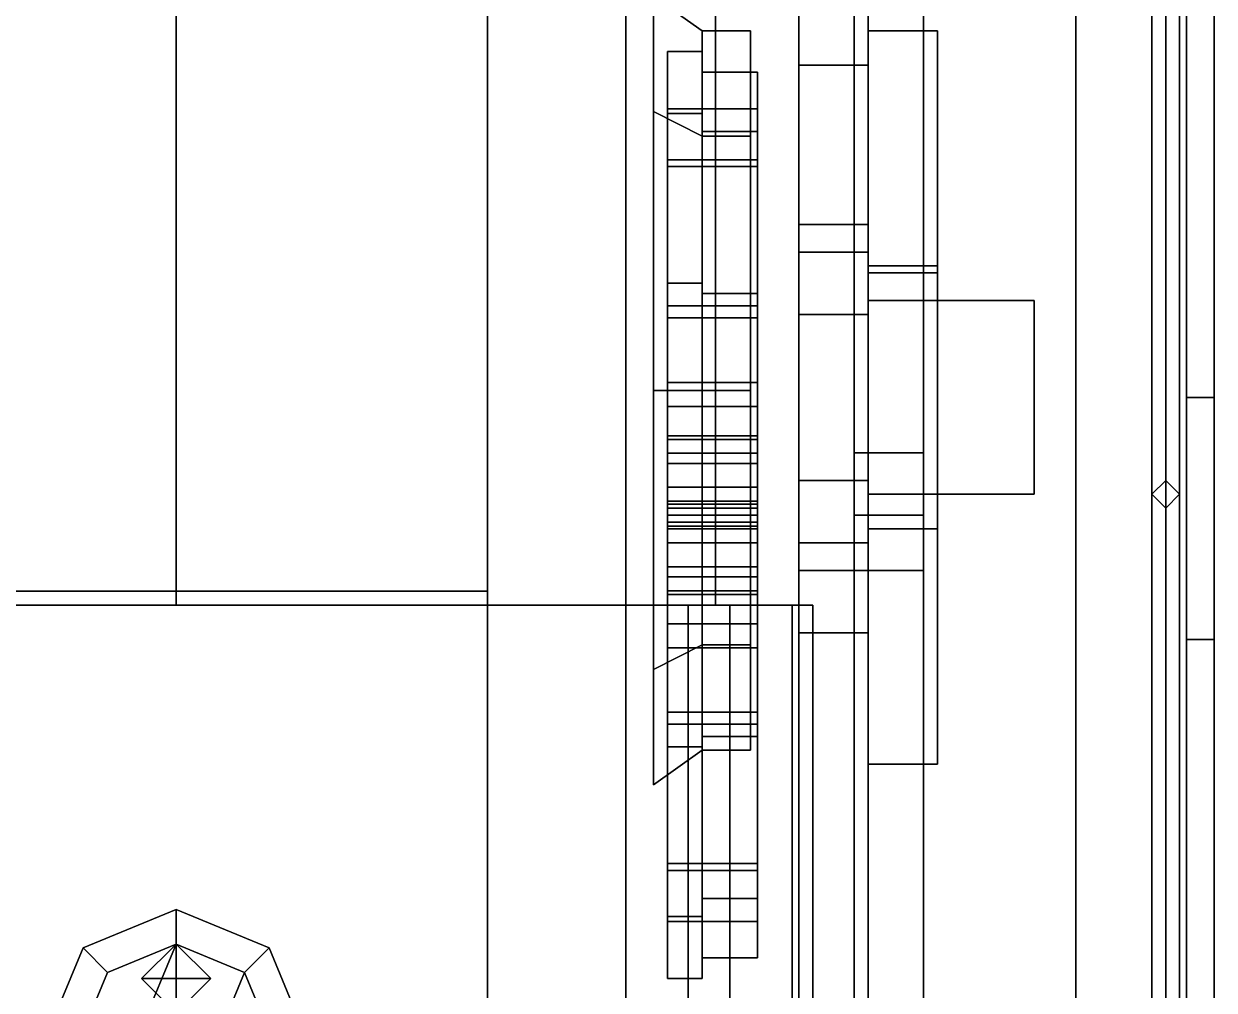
# Model space of a CAD drawing. Header units: millimetres. Extents: x -1.5 to 3, y -6.1 to 15.5.
# Drawn here: x -0.22 to 1.5, y -2.077 to -0.68 of the extents above; entities that cross this region are included whole.
import ezdxf

# ---------------------------------------------------------------- set-up
doc = ezdxf.new("R2010")
doc.units = ezdxf.units.MM
doc.layers.add('bars', color=3, linetype='Continuous')
doc.layers.add('wheels', color=2, linetype='Continuous')

msp = doc.modelspace()

# ---------------------------------------------------------------- linework, layer by layer
for points in [[(1.45, 5.07, 1.98), (1.45, -3.29, 1.98), (-1.45, -3.29, 1.98), (-1.45, 5.07, 1.98)], [(-1.45, 5.07, 2.07), (-1.45, -3.29, 2.07), (1.45, -3.29, 2.07), (1.45, 5.07, 2.07)], [(1.45, -3.29, 2.07), (1.45, -3.29, 1.98), (1.45, 5.07, 1.98), (1.45, 5.07, 2.07)], [(0, 4.7, 3.89), (-0.45, 4.7, 3.7694), (-0.45, -1.52, 3.7694), (0, -1.52, 3.89)], [(-0.45, 4.7, 2.2106), (0, 4.7, 2.09), (0, -1.52, 2.09), (-0.45, -1.52, 2.2106)], [(0.45, 4.7, 3.7694), (0, 4.7, 3.89), (0, -1.52, 3.89), (0.45, -1.52, 3.7694)], [(0, 4.7, 2.09), (0.45, 4.7, 2.2106), (0.45, -1.52, 2.2106), (0, -1.52, 2.09)], [(0.7794, 4.7, 3.44), (0.45, 4.7, 3.7694), (0.45, -1.52, 3.7694), (0.7794, -1.52, 3.44)], [(0.45, 4.7, 2.2106), (0.7794, 4.7, 2.54), (0.7794, -1.52, 2.54), (0.45, -1.52, 2.2106)], [(0.9, 4.7, 2.99), (0.7794, 4.7, 3.44), (0.7794, -1.52, 3.44), (0.9, -1.52, 2.99)], [(0.7794, 4.7, 2.54), (0.9, 4.7, 2.99), (0.9, -1.52, 2.99), (0.7794, -1.52, 2.54)], [(1.43, 4.59, 2.46), (1.41, 4.57, 2.44), (1.41, -3.29, 2.44), (1.43, -3.29, 2.46)], [(1.43, 4.59, 2.91), (1.41, 4.57, 2.89), (1.41, -3.29, 2.89), (1.43, -3.29, 2.91)], [(1.45, 4.57, 2.44), (1.43, 4.59, 2.46), (1.43, -3.29, 2.46), (1.45, -3.29, 2.44)], [(1.45, 4.57, 2.89), (1.43, 4.59, 2.91), (1.43, -3.29, 2.91), (1.45, -3.29, 2.89)], [(1.41, 4.57, 2.44), (1.43, 4.55, 2.42), (1.43, -3.29, 2.42), (1.41, -3.29, 2.44)], [(1.41, 4.57, 2.89), (1.43, 4.55, 2.87), (1.43, -3.29, 2.87), (1.41, -3.29, 2.89)], [(1.43, 4.55, 2.42), (1.45, 4.57, 2.44), (1.45, -3.29, 2.44), (1.43, -3.29, 2.42)], [(1.43, 4.55, 2.87), (1.45, 4.57, 2.89), (1.45, -3.29, 2.89), (1.43, -3.29, 2.87)], [(1.3, 3.9, -16.08), (1.3, -3.68, -16.08), (1.5, -3.88, -16.08), (1.5, 4.1, -16.08)], [(1.5, 4.1, -16.4), (1.5, -3.88, -16.4), (1.3, -3.68, -16.4), (1.3, 3.9, -16.4)], [(1.5, -3.88, -16.08), (1.5, -3.88, -16.4), (1.5, 4.1, -16.4), (1.5, 4.1, -16.08)], [(1.3, 3.9, -16.4), (1.3, -3.68, -16.4), (1.3, -3.68, -16.08), (1.3, 3.9, -16.08)], [(0.45, 3.65, 0.52), (0.45, -3.82, 0.52), (0.45, -4.09, 1.35), (0.45, 3.65, 1.35)], [(0.45, 3.65, 1.35), (0.45, -4.09, 1.35), (0.65, -4.09, 1.35), (0.65, 3.65, 1.35)], [(0.65, 3.65, 0.52), (0.65, -3.82, 0.52), (0.45, -3.82, 0.52), (0.45, 3.65, 0.52)], [(0.65, -4.09, 1.35), (0.65, -3.82, 0.52), (0.65, 3.65, 0.52), (0.65, 3.65, 1.35)], [(1.5, 3.27, -16.08), (1.5, -3.1, -16.08), (-1.5, -3.1, -16.08), (-1.5, 3.27, -16.08)], [(1.46, 3.27, -14.74), (-1.46, 3.27, -14.74), (-1.46, -3.1, -14.74), (1.46, -3.1, -14.74)], [(1.46, 3.27, -14.44), (1.46, -1.57, -14.44), (1.46, -1.22, -14.24), (1.46, 3.27, -14.24)], [(1.46, 3.27, -14.24), (1.46, -1.22, -14.24), (1.5, -1.22, -14.24), (1.5, 3.27, -14.24)], [(1.46, 3.27, -14.74), (1.46, -3.1, -14.74), (1.46, -3.1, -14.44), (1.46, 3.27, -14.44)], [(1.5, -3.1, -14.44), (1.5, -3.1, -16.08), (1.5, 3.27, -16.08), (1.5, 3.27, -14.44)], [(1.5, -1.22, -14.24), (1.5, -1.57, -14.44), (1.5, 3.27, -14.44), (1.5, 3.27, -14.24)], [(0.9, -0.57, -16.76), (0.9, -0.74, -16.8), (0.9, -0.74, -16.46), (0.9, -0.57, -16.5)], [(1, -0.57, -16.76), (1, -0.74, -16.8), (0.9, -0.74, -16.8), (0.9, -0.57, -16.76)], [(0.9, -0.57, -16.5), (0.9, -0.74, -16.46), (1, -0.74, -16.46), (1, -0.57, -16.5)], [(1, -0.74, -16.46), (1, -0.74, -16.8), (1, -0.57, -16.76), (1, -0.57, -16.5)], [(1, -1.03, -16.57), (1, -0.69, -16.51), (1.1, -0.69, -16.51), (1.1, -1.03, -16.57)], [(1.1, -0.69, -16.45), (1.1, -0.69, -16.51), (1, -0.69, -16.51), (1, -0.69, -16.45)], [(1.1, -1.04, -16.45), (1.1, -0.69, -16.45), (1, -0.69, -16.45), (1, -1.04, -16.45)], [(1.1, -1.03, -16.57), (1.1, -0.69, -16.51), (1.1, -0.69, -16.45), (1.1, -1.03, -16.45)], [(0.9, -0.74, -16.46), (0.9, -0.74, -16.8), (0.9, -0.97, -16.93), (0.9, -0.97, -16.42)], [(0.9, -0.97, -16.93), (0.9, -0.74, -16.8), (1, -0.74, -16.8), (1, -0.97, -16.93)], [(1, -0.97, -16.42), (1, -0.74, -16.46), (0.9, -0.74, -16.46), (0.9, -0.97, -16.42)], [(1, -0.97, -16.93), (1, -0.74, -16.8), (1, -0.74, -16.46), (1, -0.97, -16.42)], [(0.9, -0.97, -16.42), (0.9, -0.97, -16.93), (0.9, -1.01, -17.02), (0.9, -1.01, -16.42)], [(0.9, -1.01, -17.02), (0.9, -0.97, -16.93), (1, -0.97, -16.93), (1, -1.01, -17.02)], [(1, -1.1, -16.42), (1, -0.97, -16.42), (0.9, -0.97, -16.42), (0.9, -1.1, -16.42)], [(1, -1.01, -17.02), (1, -0.97, -16.93), (1, -0.97, -16.42), (1, -1.01, -16.42)], [(0.9, -1.01, -16.42), (0.9, -1.01, -17.02), (0.9, -1.1, -17.02), (0.9, -1.1, -16.42)], [(0.9, -1.1, -17.02), (0.9, -1.01, -17.02), (1, -1.01, -17.02), (1, -1.1, -17.02)], [(1, -1.1, -17.02), (1, -1.01, -17.02), (1, -1.01, -16.42), (1, -1.1, -16.42)], [(1.1, -1.03, -16.57), (1.1, -1.41, -16.57), (1, -1.41, -16.57), (1, -1.03, -16.57)], [(1.1, -1.41, -16.45), (1.1, -1.41, -16.57), (1.1, -1.03, -16.57), (1.1, -1.03, -16.45)], [(1, -1.04, -16.45), (1, -1.41, -16.45), (1.1, -1.41, -16.45), (1.1, -1.04, -16.45)], [(1.24, -1.08, -16.57), (1.24, -1.08, -16.75), (1, -1.08, -16.88), (1, -1.08, -16.57)], [(1.24, -1.08, -16.75), (1.24, -1.36, -16.75), (1, -1.36, -16.88), (1, -1.08, -16.88)], [(1.1, -1.08, -16.57), (1.1, -1.36, -16.57), (1.24, -1.36, -16.57), (1.24, -1.08, -16.57)], [(1.24, -1.36, -16.57), (1.24, -1.36, -16.75), (1.24, -1.08, -16.75), (1.24, -1.08, -16.57)], [(0.9, -1.1, -16.42), (0.9, -1.1, -17.02), (1, -1.1, -17.02), (1, -1.1, -16.42)], [(1.46, -1.22, -14.24), (1.46, -1.57, -14.44), (1.5, -1.57, -14.44), (1.5, -1.22, -14.24)], [(1, -1.34, -16.42), (1, -1.34, -17.02), (0.9, -1.34, -17.02), (0.9, -1.34, -16.42)], [(0.9, -1.34, -17.02), (0.9, -1.43, -17.02), (0.9, -1.43, -16.42), (0.9, -1.34, -16.42)], [(1, -1.34, -17.02), (1, -1.43, -17.02), (0.9, -1.43, -17.02), (0.9, -1.34, -17.02)], [(0.9, -1.34, -16.42), (0.9, -2.9, -16.42), (1, -2.9, -16.42), (1, -1.34, -16.42)], [(1, -1.43, -16.42), (1, -1.43, -17.02), (1, -1.34, -17.02), (1, -1.34, -16.42)], [(1.43, -1.34, 2.07), (1.41, -1.36, 2.07), (1.41, -1.36, 2.89), (1.43, -1.34, 2.87)], [(1.45, -1.36, 2.07), (1.43, -1.34, 2.07), (1.43, -1.34, 2.87), (1.45, -1.36, 2.89)], [(1, -1.36, -16.57), (1, -1.36, -16.88), (1.24, -1.36, -16.75), (1.24, -1.36, -16.57)], [(1.41, -1.36, 2.07), (1.43, -1.38, 2.07), (1.43, -1.38, 2.87), (1.41, -1.36, 2.89)], [(1.43, -1.38, 2.07), (1.45, -1.36, 2.07), (1.45, -1.36, 2.89), (1.43, -1.38, 2.87)], [(1, -1.41, -16.45), (1, -1.75, -16.45), (1.1, -1.75, -16.45), (1.1, -1.41, -16.45)], [(1.1, -1.41, -16.57), (1.1, -1.75, -16.51), (1, -1.75, -16.51), (1, -1.41, -16.57)], [(1.1, -1.75, -16.45), (1.1, -1.75, -16.51), (1.1, -1.41, -16.57), (1.1, -1.41, -16.45)], [(0.9, -1.43, -17.02), (0.9, -1.47, -16.93), (0.9, -1.47, -16.42), (0.9, -1.43, -16.42)], [(1, -1.43, -17.02), (1, -1.47, -16.93), (0.9, -1.47, -16.93), (0.9, -1.43, -17.02)], [(1, -1.47, -16.42), (1, -1.47, -16.93), (1, -1.43, -17.02), (1, -1.43, -16.42)], [(0.9, -1.47, -16.93), (0.9, -1.56, -16.87), (0.9, -1.56, -16.42), (0.9, -1.47, -16.42)], [(1, -1.47, -16.93), (1, -1.56, -16.87), (0.9, -1.56, -16.87), (0.9, -1.47, -16.93)], [(1, -1.56, -16.42), (1, -1.56, -16.87), (1, -1.47, -16.93), (1, -1.47, -16.42)], [(0.45, -1.5, 1.98), (0.45, -1.5, 0.72), (-0.45, -1.5, 0.72), (-0.45, -1.5, 1.98)], [(0.45, -1.5, 0.72), (0.45, -3.29, 0.72), (-0.45, -3.29, 0.72), (-0.45, -1.5, 0.72)], [(0.45, -3.29, 1.98), (0.45, -3.29, 0.72), (0.45, -1.5, 0.72), (0.45, -1.5, 1.98)], [(0.92, -1.52, 3.67), (0.92, -1.52, 2.07), (-0.92, -1.52, 2.07), (-0.92, -1.52, 3.67)], [(0.89, -1.52, 3.77), (0.92, -1.52, 3.67), (-0.92, -1.52, 3.67), (-0.89, -1.52, 3.77)], [(-0.89, -1.52, 3.77), (-0.8, -1.52, 3.88), (0.8, -1.52, 3.88), (0.89, -1.52, 3.77)], [(0.74, -1.52, 3.91), (0.8, -1.52, 3.88), (-0.8, -1.52, 3.88), (-0.74, -1.52, 3.91)], [(-0.74, -1.52, 3.91), (-0.74, -3.29, 3.91), (0.74, -3.29, 3.91), (0.74, -1.52, 3.91)], [(0.74, -3.29, 3.91), (0.8, -3.29, 3.88), (0.8, -1.52, 3.88), (0.74, -1.52, 3.91)], [(0.8, -1.52, 3.88), (0.8, -3.29, 3.88), (0.89, -3.29, 3.77), (0.89, -1.52, 3.77)], [(0.89, -3.29, 3.77), (0.92, -3.29, 3.67), (0.92, -1.52, 3.67), (0.89, -1.52, 3.77)], [(0.92, -3.29, 3.67), (0.92, -3.29, 2.07), (0.92, -1.52, 2.07), (0.92, -1.52, 3.67)], [(0.9, -1.56, -16.87), (0.9, -2.68, -16.87), (0.9, -2.68, -16.42), (0.9, -1.56, -16.42)], [(1, -1.56, -16.87), (1, -2.68, -16.87), (0.9, -2.68, -16.87), (0.9, -1.56, -16.87)], [(1, -2.68, -16.42), (1, -2.68, -16.87), (1, -1.56, -16.87), (1, -1.56, -16.42)], [(1.46, -1.57, -14.44), (1.46, -3.1, -14.44), (1.5, -3.1, -14.44), (1.5, -1.57, -14.44)], [(1, -1.75, -16.45), (1, -1.75, -16.51), (1.1, -1.75, -16.51), (1.1, -1.75, -16.45)], [(0, -1.96, 4), (-0.1344, -2.0156, 4), (-0.099, -2.051, 4.07), (0, -2.01, 4.07)], [(0, -1.96, 3.91), (-0.1344, -2.0156, 3.91), (-0.1344, -2.0156, 4), (0, -1.96, 4)], [(0.1344, -2.0156, 4), (0, -1.96, 4), (0, -2.01, 4.07), (0.099, -2.051, 4.07)], [(0.1344, -2.0156, 3.91), (0, -1.96, 3.91), (0, -1.96, 4), (0.1344, -2.0156, 4)], [(-0.099, -2.051, 4.07), (-0.14, -2.15, 4.07), (-0.099, -2.249, 4.07), (0, -2.01, 4.07)], [(0, -2.01, 4.07), (-0.099, -2.249, 4.07), (0, -2.29, 4.07), (0.099, -2.051, 4.07)], [(0, -2.01, 4.07), (-0.05, -2.06, 4.07), (-0.05, -2.06, 4.19), (0, -2.01, 4.19)], [(0, -2.01, 4.19), (-0.05, -2.06, 4.19), (0, -2.06, 4.37)], [(0.05, -2.06, 4.07), (0, -2.01, 4.07), (0, -2.01, 4.19), (0.05, -2.06, 4.19)], [(0.05, -2.06, 4.19), (0, -2.01, 4.19), (0, -2.06, 4.37)], [(-0.1344, -2.0156, 4), (-0.19, -2.15, 4), (-0.14, -2.15, 4.07), (-0.099, -2.051, 4.07)], [(-0.1344, -2.0156, 3.91), (-0.19, -2.15, 3.91), (-0.19, -2.15, 4), (-0.1344, -2.0156, 4)], [(0.19, -2.15, 4), (0.1344, -2.0156, 4), (0.099, -2.051, 4.07), (0.14, -2.15, 4.07)], [(0.19, -2.15, 3.91), (0.1344, -2.0156, 3.91), (0.1344, -2.0156, 4), (0.19, -2.15, 4)], [(-0.05, -2.06, 4.07), (0, -2.11, 4.07), (0, -2.11, 4.19), (-0.05, -2.06, 4.19)], [(-0.05, -2.06, 4.19), (0, -2.11, 4.19), (0, -2.06, 4.37)], [(0.099, -2.051, 4.07), (0, -2.29, 4.07), (0.099, -2.249, 4.07), (0.14, -2.15, 4.07)], [(0, -2.11, 4.07), (0.05, -2.06, 4.07), (0.05, -2.06, 4.19), (0, -2.11, 4.19)], [(0, -2.11, 4.19), (0.05, -2.06, 4.19), (0, -2.06, 4.37)]]:
    msp.add_3dface(points)
at = {"layer": 'bars'}
for points in [[(0.98, -0.04, 0.2), (0.98, -1.3, 0.2), (0.98, -1.3, 0.31), (0.98, -0.04, 0.31)], [(1.08, -0.04, 0.2), (1.08, -1.3, 0.2), (0.98, -1.3, 0.2), (0.98, -0.04, 0.2)], [(0.98, -0.04, 0.31), (0.98, -1.3, 0.31), (1.08, -1.3, 0.31), (1.08, -0.04, 0.31)], [(1.08, -1.3, 0.31), (1.08, -1.3, 0.2), (1.08, -0.04, 0.2), (1.08, -0.04, 0.31)], [(0.98, -1.3, 0.2), (0.98, -1.39, 0.17), (0.98, -1.39, 0.34), (0.98, -1.3, 0.31)], [(1.08, -1.3, 0.2), (1.08, -1.39, 0.17), (0.98, -1.39, 0.17), (0.98, -1.3, 0.2)], [(0.98, -1.3, 0.31), (0.98, -1.39, 0.34), (1.08, -1.39, 0.34), (1.08, -1.3, 0.31)], [(1.08, -1.39, 0.34), (1.08, -1.39, 0.17), (1.08, -1.3, 0.2), (1.08, -1.3, 0.31)], [(0.98, -1.47, 0.31), (0.98, -1.39, 0.34), (0.98, -1.39, 0.17), (0.98, -1.47, 0.2)], [(0.98, -1.47, 0.2), (0.98, -1.39, 0.17), (1.08, -1.39, 0.17), (1.08, -1.47, 0.2)], [(1.08, -1.47, 0.31), (1.08, -1.39, 0.34), (0.98, -1.39, 0.34), (0.98, -1.47, 0.31)], [(1.08, -1.39, 0.17), (1.08, -1.39, 0.34), (1.08, -1.47, 0.31), (1.08, -1.47, 0.2)], [(0.98, -1.47, 0.2), (0.98, -2.73, 0.2), (0.98, -2.73, 0.31), (0.98, -1.47, 0.31)], [(0.98, -1.47, 0.31), (0.98, -2.73, 0.31), (1.08, -2.73, 0.31), (1.08, -1.47, 0.31)], [(1.08, -1.47, 0.2), (1.08, -2.73, 0.2), (0.98, -2.73, 0.2), (0.98, -1.47, 0.2)], [(1.08, -2.73, 0.31), (1.08, -2.73, 0.2), (1.08, -1.47, 0.2), (1.08, -1.47, 0.31)]]:
    msp.add_3dface(points, dxfattribs=at)
at = {"layer": 'wheels'}
for points in [[(0.76, -0.69, -16.78), (0.76, -0.8423, -17.1477), (0.69, -0.8069, -17.1831), (0.69, -0.64, -16.78)], [(0.69, -1.6131, -16.3769), (0.69, -0.64, -16.78), (0.69, -0.8069, -17.1831), (0.69, -1.78, -16.78)], [(0.76, -0.8423, -16.4123), (0.76, -0.69, -16.78), (0.69, -0.64, -16.78), (0.69, -0.8069, -16.3769)], [(0.69, -1.21, -16.21), (0.69, -0.8069, -16.3769), (0.69, -0.64, -16.78), (0.69, -1.6131, -16.3769)], [(0.83, -0.69, -16.78), (0.83, -0.8423, -17.1477), (0.76, -0.8423, -17.1477), (0.76, -0.69, -16.78)], [(0.83, -0.8423, -16.4123), (0.83, -0.69, -16.78), (0.76, -0.69, -16.78), (0.76, -0.8423, -16.4123)], [(0.83, -0.69, -16.78), (0.83, -1.5777, -16.4123), (0.83, -1.73, -16.78), (0.83, -0.8423, -17.1477)], [(0.83, -0.8423, -16.4123), (0.83, -1.21, -16.26), (0.83, -1.5777, -16.4123), (0.83, -0.69, -16.78)], [(0.71, -0.8027, 0.6601), (0.71, -0.8764, 0.9349), (0.71, -0.8098, 0.985), (0.71, -0.72, 0.65)], [(0.71, -0.72, 0.65), (0.71, -0.8098, 0.985), (0.76, -0.8098, 0.985), (0.76, -0.72, 0.65)], [(0.71, -0.8764, 0.3651), (0.71, -0.8027, 0.6399), (0.71, -0.72, 0.65), (0.71, -0.8098, 0.315)], [(0.71, -0.8098, 0.315), (0.71, -0.72, 0.65), (0.76, -0.72, 0.65), (0.76, -0.8098, 0.315)], [(0.71, -0.8027, 0.6399), (0.71, -0.8027, 0.6601), (0.71, -0.72, 0.65)], [(0.76, -0.72, 0.65), (0.76, -0.8098, 0.985), (0.76, -0.8357, 0.97), (0.76, -0.75, 0.65)], [(0.76, -0.8098, 0.315), (0.76, -0.72, 0.65), (0.76, -0.75, 0.65), (0.76, -0.8357, 0.33)], [(0.76, -0.75, 0.65), (0.76, -0.8357, 0.97), (0.84, -0.8357, 0.97), (0.84, -0.75, 0.65)], [(0.76, -0.8357, 0.33), (0.76, -0.75, 0.65), (0.84, -0.75, 0.65), (0.84, -0.8357, 0.33)], [(0.84, -0.75, 0.65), (0.84, -0.8357, 0.97), (0.84, -0.8764, 0.9349), (0.84, -0.8027, 0.6601)], [(0.84, -0.8357, 0.33), (0.84, -0.75, 0.65), (0.84, -0.8027, 0.6399), (0.84, -0.8764, 0.3651)], [(0.84, -0.75, 0.65), (0.84, -0.75, 0.65), (0.84, -0.8027, 0.6601), (0.84, -0.8027, 0.6399)], [(0.69, -1.78, -16.78), (0.69, -0.8069, -17.1831), (0.69, -1.21, -17.35), (0.69, -1.6131, -17.1831)], [(0.76, -0.8423, -17.1477), (0.76, -1.21, -17.3), (0.69, -1.21, -17.35), (0.69, -0.8069, -17.1831)], [(0.76, -1.21, -16.26), (0.76, -0.8423, -16.4123), (0.69, -0.8069, -16.3769), (0.69, -1.21, -16.21)], [(0.71, -0.8764, 0.9349), (0.71, -0.8027, 0.6601), (0.84, -0.8027, 0.6601), (0.84, -0.8764, 0.9349)], [(0.71, -0.8027, 0.6399), (0.71, -0.8764, 0.3651), (0.84, -0.8764, 0.3651), (0.84, -0.8027, 0.6399)], [(0.84, -1.2753, 0.6699), (0.84, -0.8027, 0.6601), (0.71, -0.8027, 0.6601), (0.71, -1.2753, 0.6699)], [(0.71, -1.2753, 0.6301), (0.71, -0.8027, 0.6399), (0.84, -0.8027, 0.6399), (0.84, -1.2753, 0.6301)], [(0.71, -1.2753, 0.6699), (0.71, -0.8027, 0.6601), (0.71, -0.8027, 0.6399), (0.71, -1.2753, 0.6301)], [(0.84, -0.8027, 0.6399), (0.84, -0.8027, 0.6601), (0.84, -1.2753, 0.6699), (0.84, -1.2753, 0.6301)], [(0.71, -0.8098, 0.985), (0.71, -1.055, 1.2302), (0.76, -1.055, 1.2302), (0.76, -0.8098, 0.985)], [(0.71, -0.8098, 0.985), (0.71, -0.8864, 0.9524), (0.71, -0.8864, 0.9524), (0.71, -1.055, 1.2302)], [(0.71, -1.0876, 0.1464), (0.71, -0.8864, 0.3476), (0.71, -0.8098, 0.315), (0.71, -1.055, 0.0698)], [(0.71, -1.055, 0.0698), (0.71, -0.8098, 0.315), (0.76, -0.8098, 0.315), (0.76, -1.055, 0.0698)], [(0.71, -0.8864, 0.3476), (0.71, -0.8764, 0.3651), (0.71, -0.8098, 0.315)], [(0.71, -0.8098, 0.985), (0.71, -0.8764, 0.9349), (0.71, -0.8764, 0.9349), (0.71, -0.8864, 0.9524)], [(0.76, -0.8098, 0.985), (0.76, -1.055, 1.2302), (0.76, -1.07, 1.2043), (0.76, -0.8357, 0.97)], [(0.76, -1.055, 0.0698), (0.76, -0.8098, 0.315), (0.76, -0.8357, 0.33), (0.76, -1.07, 0.0957)], [(0.76, -1.07, 0.0957), (0.76, -0.8357, 0.33), (0.84, -0.8357, 0.33), (0.84, -1.07, 0.0957)], [(0.76, -0.8357, 0.97), (0.76, -1.07, 1.2043), (0.84, -1.07, 1.2043), (0.84, -0.8357, 0.97)], [(0.83, -0.8423, -17.1477), (0.83, -1.21, -17.3), (0.76, -1.21, -17.3), (0.76, -0.8423, -17.1477)], [(0.83, -1.21, -16.26), (0.83, -0.8423, -16.4123), (0.76, -0.8423, -16.4123), (0.76, -1.21, -16.26)], [(0.83, -0.8423, -17.1477), (0.83, -1.73, -16.78), (0.83, -1.5777, -17.1477), (0.83, -1.21, -17.3)], [(0.84, -1.07, 0.0957), (0.84, -0.8357, 0.33), (0.84, -0.8864, 0.3476), (0.84, -1.0876, 0.1464)], [(0.84, -0.8357, 0.33), (0.84, -0.8357, 0.33), (0.84, -0.8764, 0.3651), (0.84, -0.8864, 0.3476)], [(0.84, -0.8864, 0.9524), (0.84, -0.8864, 0.9524), (0.84, -0.8357, 0.97), (0.84, -1.07, 1.2043)], [(0.84, -0.8764, 0.9349), (0.84, -0.8764, 0.9349), (0.84, -0.8357, 0.97), (0.84, -0.8864, 0.9524)], [(0.71, -1.3006, 0.7246), (0.71, -0.8864, 0.9524), (0.71, -0.8764, 0.9349), (0.71, -1.2807, 0.6901)], [(0.71, -1.2807, 0.6901), (0.71, -0.8764, 0.9349), (0.84, -0.8764, 0.9349), (0.84, -1.2807, 0.6901)], [(0.84, -1.2807, 0.6099), (0.84, -0.8764, 0.3651), (0.71, -0.8764, 0.3651), (0.71, -1.2807, 0.6099)], [(0.71, -1.2807, 0.6099), (0.71, -0.8764, 0.3651), (0.71, -0.8864, 0.3476), (0.71, -1.3006, 0.5754)], [(0.84, -0.8764, 0.9349), (0.84, -0.8864, 0.9524), (0.84, -1.3006, 0.7246), (0.84, -1.2807, 0.6901)], [(0.84, -0.8864, 0.3476), (0.84, -0.8764, 0.3651), (0.84, -1.2807, 0.6099), (0.84, -1.3006, 0.5754)], [(0.71, -1.8936, 0.9524), (0.71, -1.725, 1.2302), (0.71, -1.055, 1.2302), (0.71, -0.8864, 0.9524)], [(0.71, -0.8864, 0.3476), (0.71, -1.0876, 0.1464), (0.84, -1.0876, 0.1464), (0.84, -0.8864, 0.3476)], [(0.84, -1.3006, 0.7246), (0.84, -0.8864, 0.9524), (0.71, -0.8864, 0.9524), (0.71, -1.3006, 0.7246)], [(0.71, -1.3006, 0.5754), (0.71, -0.8864, 0.3476), (0.84, -0.8864, 0.3476), (0.84, -1.3006, 0.5754)], [(0.84, -1.1983, 0.9524), (0.71, -1.1983, 0.9524), (0.71, -0.8864, 0.9524), (0.84, -0.8864, 0.9524)], [(0.84, -1.71, 1.2043), (0.84, -1.8936, 0.9524), (0.84, -0.8864, 0.9524), (0.84, -1.07, 1.2043)], [(0.71, -1.3799, 0.0627), (0.71, -1.1051, 0.1364), (0.71, -1.055, 0.0698), (0.71, -1.39, -0.02)], [(0.71, -1.39, -0.02), (0.71, -1.055, 0.0698), (0.76, -1.055, 0.0698), (0.76, -1.39, -0.02)], [(0.71, -1.1051, 0.1364), (0.71, -1.0876, 0.1464), (0.71, -1.055, 0.0698)], [(0.71, -1.055, 1.2302), (0.71, -1.39, 1.32), (0.76, -1.39, 1.32), (0.76, -1.055, 1.2302)], [(0.71, -1.725, 1.2302), (0.71, -1.39, 1.32), (0.71, -1.39, 1.32), (0.71, -1.055, 1.2302)], [(0.76, -1.055, 1.2302), (0.76, -1.39, 1.32), (0.76, -1.39, 1.29), (0.76, -1.07, 1.2043)], [(0.76, -1.39, -0.02), (0.76, -1.055, 0.0698), (0.76, -1.07, 0.0957), (0.76, -1.39, 0.01)], [(0.76, -1.07, 1.2043), (0.76, -1.39, 1.29), (0.84, -1.39, 1.29), (0.84, -1.07, 1.2043)], [(0.76, -1.39, 0.01), (0.76, -1.07, 0.0957), (0.84, -1.07, 0.0957), (0.84, -1.39, 0.01)], [(0.84, -1.39, 1.29), (0.84, -1.71, 1.2043), (0.84, -1.07, 1.2043), (0.84, -1.39, 1.29)], [(0.84, -1.39, 0.01), (0.84, -1.07, 0.0957), (0.84, -1.1051, 0.1364), (0.84, -1.3799, 0.0627)], [(0.84, -1.07, 0.0957), (0.84, -1.07, 0.0957), (0.84, -1.0876, 0.1464), (0.84, -1.1051, 0.1364)], [(0.84, -1.3154, 0.5606), (0.84, -1.0876, 0.1464), (0.71, -1.0876, 0.1464), (0.71, -1.3154, 0.5606)], [(0.71, -1.3154, 0.5606), (0.71, -1.0876, 0.1464), (0.71, -1.1051, 0.1364), (0.71, -1.3499, 0.5407)], [(0.84, -1.1051, 0.1364), (0.84, -1.0876, 0.1464), (0.84, -1.3154, 0.5606), (0.84, -1.3499, 0.5407)], [(0.71, -1.3499, 0.5407), (0.71, -1.1051, 0.1364), (0.84, -1.1051, 0.1364), (0.84, -1.3499, 0.5407)], [(0.71, -1.1051, 0.1364), (0.71, -1.3799, 0.0627), (0.84, -1.3799, 0.0627), (0.84, -1.1051, 0.1364)], [(0.71, -1.3499, 0.7593), (0.71, -1.233, 0.9524), (0.71, -1.1983, 0.9524), (0.71, -1.3154, 0.7394)], [(0.71, -1.3154, 0.7394), (0.71, -1.1983, 0.9524), (0.84, -1.1983, 0.9524), (0.84, -1.3154, 0.7394)], [(0.84, -1.1983, 0.9524), (0.84, -1.233, 0.9524), (0.84, -1.3499, 0.7593), (0.84, -1.3154, 0.7394)], [(0.76, -1.21, -17.3), (0.76, -1.5777, -17.1477), (0.69, -1.6131, -17.1831), (0.69, -1.21, -17.35)], [(0.76, -1.5777, -16.4123), (0.76, -1.21, -16.26), (0.69, -1.21, -16.21), (0.69, -1.6131, -16.3769)], [(0.83, -1.21, -17.3), (0.83, -1.5777, -17.1477), (0.76, -1.5777, -17.1477), (0.76, -1.21, -17.3)], [(0.83, -1.5777, -16.4123), (0.83, -1.21, -16.26), (0.76, -1.21, -16.26), (0.76, -1.5777, -16.4123)], [(0.84, -1.3499, 0.7593), (0.84, -1.233, 0.9524), (0.71, -1.233, 0.9524), (0.71, -1.3499, 0.7593)], [(0.84, -1.374, 0.9524), (0.71, -1.374, 0.9524), (0.71, -1.233, 0.9524), (0.84, -1.233, 0.9524)], [(0.71, -1.2807, 0.6099), (0.71, -1.2753, 0.6301), (0.84, -1.2753, 0.6301), (0.84, -1.2807, 0.6099)], [(0.71, -1.2753, 0.6699), (0.71, -1.2807, 0.6901), (0.84, -1.2807, 0.6901), (0.84, -1.2753, 0.6699)], [(0.71, -1.4993, 0.6901), (0.71, -1.2753, 0.6301), (0.71, -1.2807, 0.6099), (0.71, -1.5047, 0.6699)], [(0.71, -1.4646, 0.7394), (0.71, -1.2807, 0.6901), (0.71, -1.2753, 0.6699), (0.71, -1.4794, 0.7246)], [(0.71, -1.4794, 0.7246), (0.71, -1.2753, 0.6699), (0.71, -1.2753, 0.6301), (0.71, -1.4993, 0.6901)], [(0.71, -1.4301, 0.7593), (0.71, -1.3006, 0.7246), (0.71, -1.2807, 0.6901), (0.71, -1.4646, 0.7394)], [(0.71, -1.5047, 0.6699), (0.71, -1.2807, 0.6099), (0.71, -1.3006, 0.5754), (0.71, -1.5047, 0.6301)], [(0.84, -1.2807, 0.6901), (0.84, -1.5047, 0.6301), (0.84, -1.4993, 0.6099), (0.84, -1.2753, 0.6699)], [(0.84, -1.2753, 0.6699), (0.84, -1.4993, 0.6099), (0.84, -1.4794, 0.5754), (0.84, -1.2753, 0.6301)], [(0.84, -1.2753, 0.6301), (0.84, -1.4794, 0.5754), (0.84, -1.4646, 0.5606), (0.84, -1.2807, 0.6099)], [(0.84, -1.3006, 0.7246), (0.84, -1.5047, 0.6699), (0.84, -1.5047, 0.6301), (0.84, -1.2807, 0.6901)], [(0.84, -1.2807, 0.6099), (0.84, -1.4646, 0.5606), (0.84, -1.4301, 0.5407), (0.84, -1.3006, 0.5754)], [(0.71, -1.4099, 0.7647), (0.71, -1.3154, 0.7394), (0.71, -1.3006, 0.7246), (0.71, -1.4301, 0.7593)], [(0.71, -1.3154, 0.5606), (0.71, -1.3006, 0.5754), (0.84, -1.3006, 0.5754), (0.84, -1.3154, 0.5606)], [(0.71, -1.3006, 0.7246), (0.71, -1.3154, 0.7394), (0.84, -1.3154, 0.7394), (0.84, -1.3006, 0.7246)], [(0.71, -1.5047, 0.6301), (0.71, -1.3006, 0.5754), (0.71, -1.3154, 0.5606), (0.71, -1.4993, 0.6099)], [(0.84, -1.3154, 0.7394), (0.84, -1.4993, 0.6901), (0.84, -1.5047, 0.6699), (0.84, -1.3006, 0.7246)], [(0.84, -1.3006, 0.5754), (0.84, -1.4301, 0.5407), (0.84, -1.4099, 0.5353), (0.84, -1.3154, 0.5606)], [(0.71, -1.3701, 0.7647), (0.71, -1.3499, 0.7593), (0.71, -1.3154, 0.7394), (0.71, -1.4099, 0.7647)], [(0.71, -1.4993, 0.6099), (0.71, -1.3154, 0.5606), (0.71, -1.3499, 0.5407), (0.71, -1.4794, 0.5754)], [(0.84, -1.3499, 0.7593), (0.84, -1.4794, 0.7246), (0.84, -1.4993, 0.6901), (0.84, -1.3154, 0.7394)], [(0.84, -1.3154, 0.5606), (0.84, -1.4099, 0.5353), (0.84, -1.3701, 0.5353), (0.84, -1.3499, 0.5407)], [(0.71, -1.3701, 0.5353), (0.71, -1.3499, 0.5407), (0.84, -1.3499, 0.5407), (0.84, -1.3701, 0.5353)], [(0.71, -1.4794, 0.5754), (0.71, -1.3499, 0.5407), (0.71, -1.3701, 0.5353), (0.71, -1.4646, 0.5606)], [(0.71, -1.3499, 0.7593), (0.71, -1.3701, 0.7647), (0.84, -1.3701, 0.7647), (0.84, -1.3499, 0.7593)], [(0.84, -1.3701, 0.7647), (0.84, -1.4646, 0.7394), (0.84, -1.4794, 0.7246), (0.84, -1.3499, 0.7593)], [(0.71, -1.3701, 0.5353), (0.71, -1.3799, 0.0627), (0.71, -1.4001, 0.0627), (0.71, -1.4099, 0.5353)], [(0.84, -1.3701, 0.5353), (0.84, -1.3799, 0.0627), (0.71, -1.3799, 0.0627), (0.71, -1.3701, 0.5353)], [(0.71, -1.4646, 0.5606), (0.71, -1.3701, 0.5353), (0.71, -1.4099, 0.5353), (0.71, -1.4301, 0.5407)], [(0.71, -1.3701, 0.7647), (0.71, -1.374, 0.9524), (0.84, -1.374, 0.9524), (0.84, -1.3701, 0.7647)], [(0.71, -1.4099, 0.7647), (0.71, -1.406, 0.9524), (0.71, -1.374, 0.9524), (0.71, -1.3701, 0.7647)], [(0.84, -1.4001, 0.0627), (0.84, -1.3799, 0.0627), (0.84, -1.3701, 0.5353), (0.84, -1.4099, 0.5353)], [(0.84, -1.4099, 0.7647), (0.84, -1.4301, 0.7593), (0.84, -1.4646, 0.7394), (0.84, -1.3701, 0.7647)], [(0.84, -1.374, 0.9524), (0.84, -1.406, 0.9524), (0.84, -1.4099, 0.7647), (0.84, -1.3701, 0.7647)], [(0.71, -1.4001, 0.0627), (0.71, -1.3799, 0.0627), (0.71, -1.39, -0.02)], [(0.71, -1.725, 0.0698), (0.71, -1.39, -0.02), (0.76, -1.39, -0.02), (0.76, -1.725, 0.0698)], [(0.71, -1.6749, 0.1364), (0.71, -1.4001, 0.0627), (0.71, -1.39, -0.02), (0.71, -1.725, 0.0698)], [(0.71, -1.39, 1.32), (0.71, -1.725, 1.2302), (0.76, -1.725, 1.2302), (0.76, -1.39, 1.32)], [(0.76, -1.39, 1.32), (0.76, -1.725, 1.2302), (0.76, -1.71, 1.2043), (0.76, -1.39, 1.29)], [(0.76, -1.39, 1.29), (0.76, -1.71, 1.2043), (0.84, -1.71, 1.2043), (0.84, -1.39, 1.29)], [(0.76, -1.71, 0.0957), (0.76, -1.39, 0.01), (0.84, -1.39, 0.01), (0.84, -1.71, 0.0957)], [(0.76, -1.725, 0.0698), (0.76, -1.39, -0.02), (0.76, -1.39, 0.01), (0.76, -1.71, 0.0957)], [(0.84, -1.39, 0.01), (0.84, -1.39, 0.01), (0.84, -1.3799, 0.0627), (0.84, -1.4001, 0.0627)], [(0.84, -1.71, 0.0957), (0.84, -1.39, 0.01), (0.84, -1.4001, 0.0627), (0.84, -1.6749, 0.1364)], [(0.71, -1.4099, 0.5353), (0.71, -1.4001, 0.0627), (0.84, -1.4001, 0.0627), (0.84, -1.4099, 0.5353)], [(0.71, -1.4001, 0.0627), (0.71, -1.6749, 0.1364), (0.84, -1.6749, 0.1364), (0.84, -1.4001, 0.0627)], [(0.84, -1.4099, 0.7647), (0.84, -1.406, 0.9524), (0.71, -1.406, 0.9524), (0.71, -1.4099, 0.7647)], [(0.84, -1.547, 0.9524), (0.71, -1.547, 0.9524), (0.71, -1.406, 0.9524), (0.84, -1.406, 0.9524)], [(0.71, -1.4301, 0.5407), (0.71, -1.4099, 0.5353), (0.84, -1.4099, 0.5353), (0.84, -1.4301, 0.5407)], [(0.71, -1.4099, 0.7647), (0.71, -1.4301, 0.7593), (0.84, -1.4301, 0.7593), (0.84, -1.4099, 0.7647)], [(0.84, -1.4301, 0.5407), (0.84, -1.6749, 0.1364), (0.71, -1.6749, 0.1364), (0.71, -1.4301, 0.5407)], [(0.71, -1.4301, 0.5407), (0.71, -1.6749, 0.1364), (0.71, -1.6924, 0.1464), (0.71, -1.4646, 0.5606)], [(0.71, -1.4646, 0.7394), (0.71, -1.5817, 0.9524), (0.71, -1.547, 0.9524), (0.71, -1.4301, 0.7593)], [(0.71, -1.4301, 0.7593), (0.71, -1.547, 0.9524), (0.84, -1.547, 0.9524), (0.84, -1.4301, 0.7593)], [(0.84, -1.6924, 0.1464), (0.84, -1.6749, 0.1364), (0.84, -1.4301, 0.5407), (0.84, -1.4646, 0.5606)], [(0.84, -1.547, 0.9524), (0.84, -1.5817, 0.9524), (0.84, -1.4646, 0.7394), (0.84, -1.4301, 0.7593)], [(0.71, -1.4646, 0.5606), (0.71, -1.6924, 0.1464), (0.84, -1.6924, 0.1464), (0.84, -1.4646, 0.5606)], [(0.84, -1.4646, 0.7394), (0.84, -1.5817, 0.9524), (0.71, -1.5817, 0.9524), (0.71, -1.4646, 0.7394)], [(0.71, -1.4646, 0.7394), (0.71, -1.4794, 0.7246), (0.84, -1.4794, 0.7246), (0.84, -1.4646, 0.7394)], [(0.71, -1.4794, 0.5754), (0.71, -1.4646, 0.5606), (0.84, -1.4646, 0.5606), (0.84, -1.4794, 0.5754)], [(0.71, -1.4993, 0.6901), (0.71, -1.9036, 0.9349), (0.71, -1.8936, 0.9524), (0.71, -1.4794, 0.7246)], [(0.71, -1.4794, 0.7246), (0.71, -1.8936, 0.9524), (0.84, -1.8936, 0.9524), (0.84, -1.4794, 0.7246)], [(0.84, -1.4794, 0.5754), (0.84, -1.8936, 0.3476), (0.71, -1.8936, 0.3476), (0.71, -1.4794, 0.5754)], [(0.71, -1.4794, 0.5754), (0.71, -1.8936, 0.3476), (0.71, -1.9036, 0.3651), (0.71, -1.4993, 0.6099)], [(0.84, -1.8936, 0.9524), (0.84, -1.9036, 0.9349), (0.84, -1.4993, 0.6901), (0.84, -1.4794, 0.7246)], [(0.84, -1.9036, 0.3651), (0.84, -1.8936, 0.3476), (0.84, -1.4794, 0.5754), (0.84, -1.4993, 0.6099)], [(0.84, -1.4993, 0.6901), (0.84, -1.9036, 0.9349), (0.71, -1.9036, 0.9349), (0.71, -1.4993, 0.6901)], [(0.71, -1.4993, 0.6099), (0.71, -1.9036, 0.3651), (0.84, -1.9036, 0.3651), (0.84, -1.4993, 0.6099)], [(0.71, -1.4993, 0.6901), (0.71, -1.5047, 0.6699), (0.84, -1.5047, 0.6699), (0.84, -1.4993, 0.6901)], [(0.71, -1.5047, 0.6301), (0.71, -1.4993, 0.6099), (0.84, -1.4993, 0.6099), (0.84, -1.5047, 0.6301)], [(0.84, -1.5047, 0.6301), (0.84, -1.9773, 0.6399), (0.71, -1.9773, 0.6399), (0.71, -1.5047, 0.6301)], [(0.71, -1.5047, 0.6699), (0.71, -1.9773, 0.6601), (0.84, -1.9773, 0.6601), (0.84, -1.5047, 0.6699)], [(0.71, -1.5047, 0.6301), (0.71, -1.9773, 0.6399), (0.71, -1.9773, 0.6601), (0.71, -1.5047, 0.6699)], [(0.84, -1.9773, 0.6601), (0.84, -1.9773, 0.6399), (0.84, -1.5047, 0.6301), (0.84, -1.5047, 0.6699)], [(0.76, -1.5777, -17.1477), (0.76, -1.73, -16.78), (0.69, -1.78, -16.78), (0.69, -1.6131, -17.1831)], [(0.76, -1.73, -16.78), (0.76, -1.5777, -16.4123), (0.69, -1.6131, -16.3769), (0.69, -1.78, -16.78)], [(0.84, -1.8936, 0.9524), (0.71, -1.8936, 0.9524), (0.71, -1.5817, 0.9524), (0.84, -1.5817, 0.9524)], [(0.83, -1.5777, -17.1477), (0.83, -1.73, -16.78), (0.76, -1.73, -16.78), (0.76, -1.5777, -17.1477)], [(0.83, -1.73, -16.78), (0.83, -1.5777, -16.4123), (0.76, -1.5777, -16.4123), (0.76, -1.73, -16.78)], [(0.71, -1.6924, 0.1464), (0.71, -1.6749, 0.1364), (0.71, -1.725, 0.0698)], [(0.84, -1.71, 0.0957), (0.84, -1.71, 0.0957), (0.84, -1.6749, 0.1364), (0.84, -1.6924, 0.1464)], [(0.71, -1.8936, 0.3476), (0.71, -1.6924, 0.1464), (0.71, -1.725, 0.0698), (0.71, -1.9702, 0.315)], [(0.71, -1.6924, 0.1464), (0.71, -1.8936, 0.3476), (0.84, -1.8936, 0.3476), (0.84, -1.6924, 0.1464)], [(0.84, -1.9443, 0.33), (0.84, -1.71, 0.0957), (0.84, -1.6924, 0.1464), (0.84, -1.8936, 0.3476)], [(0.76, -1.725, 1.2302), (0.76, -1.9702, 0.985), (0.76, -1.9443, 0.97), (0.76, -1.71, 1.2043)], [(0.76, -1.9702, 0.315), (0.76, -1.725, 0.0698), (0.76, -1.71, 0.0957), (0.76, -1.9443, 0.33)], [(0.76, -1.9443, 0.33), (0.76, -1.71, 0.0957), (0.84, -1.71, 0.0957), (0.84, -1.9443, 0.33)], [(0.76, -1.71, 1.2043), (0.76, -1.9443, 0.97), (0.84, -1.9443, 0.97), (0.84, -1.71, 1.2043)], [(0.84, -1.9443, 0.97), (0.84, -1.9443, 0.97), (0.84, -1.8936, 0.9524), (0.84, -1.71, 1.2043)], [(0.71, -1.725, 1.2302), (0.71, -1.9702, 0.985), (0.76, -1.9702, 0.985), (0.76, -1.725, 1.2302)], [(0.71, -1.8936, 0.9524), (0.71, -1.9702, 0.985), (0.71, -1.9702, 0.985), (0.71, -1.725, 1.2302)], [(0.71, -1.9702, 0.315), (0.71, -1.725, 0.0698), (0.76, -1.725, 0.0698), (0.76, -1.9702, 0.315)], [(0.71, -1.9036, 0.3651), (0.71, -1.8936, 0.3476), (0.71, -1.9702, 0.315)], [(0.71, -1.9036, 0.9349), (0.71, -1.9702, 0.985), (0.71, -1.9702, 0.985), (0.71, -1.8936, 0.9524)], [(0.71, -1.9036, 0.9349), (0.71, -1.9773, 0.6601), (0.71, -2.06, 0.65), (0.71, -1.9702, 0.985)], [(0.71, -1.9773, 0.6601), (0.71, -1.9036, 0.9349), (0.84, -1.9036, 0.9349), (0.84, -1.9773, 0.6601)], [(0.71, -1.9773, 0.6399), (0.71, -1.9036, 0.3651), (0.71, -1.9702, 0.315), (0.71, -2.06, 0.65)], [(0.71, -1.9036, 0.3651), (0.71, -1.9773, 0.6399), (0.84, -1.9773, 0.6399), (0.84, -1.9036, 0.3651)], [(0.84, -1.9443, 0.33), (0.84, -1.9443, 0.33), (0.84, -1.8936, 0.3476), (0.84, -1.9036, 0.3651)], [(0.84, -1.9443, 0.97), (0.84, -1.9443, 0.97), (0.84, -1.9036, 0.9349), (0.84, -1.8936, 0.9524)], [(0.84, -1.9443, 0.97), (0.84, -2.03, 0.65), (0.84, -1.9773, 0.6601), (0.84, -1.9036, 0.9349)], [(0.84, -2.03, 0.65), (0.84, -1.9443, 0.33), (0.84, -1.9036, 0.3651), (0.84, -1.9773, 0.6399)], [(0.76, -1.9702, 0.985), (0.76, -2.06, 0.65), (0.76, -2.03, 0.65), (0.76, -1.9443, 0.97)], [(0.76, -1.9443, 0.97), (0.76, -2.03, 0.65), (0.84, -2.03, 0.65), (0.84, -1.9443, 0.97)], [(0.76, -2.06, 0.65), (0.76, -1.9702, 0.315), (0.76, -1.9443, 0.33), (0.76, -2.03, 0.65)], [(0.76, -2.03, 0.65), (0.76, -1.9443, 0.33), (0.84, -1.9443, 0.33), (0.84, -2.03, 0.65)], [(0.71, -1.9702, 0.985), (0.71, -2.06, 0.65), (0.76, -2.06, 0.65), (0.76, -1.9702, 0.985)], [(0.71, -2.06, 0.65), (0.71, -1.9702, 0.315), (0.76, -1.9702, 0.315), (0.76, -2.06, 0.65)], [(0.71, -1.9773, 0.6601), (0.71, -1.9773, 0.6399), (0.71, -2.06, 0.65)], [(0.84, -2.03, 0.65), (0.84, -2.03, 0.65), (0.84, -1.9773, 0.6399), (0.84, -1.9773, 0.6601)]]:
    msp.add_3dface(points, dxfattribs=at)

doc.saveas('drawing.dxf')
